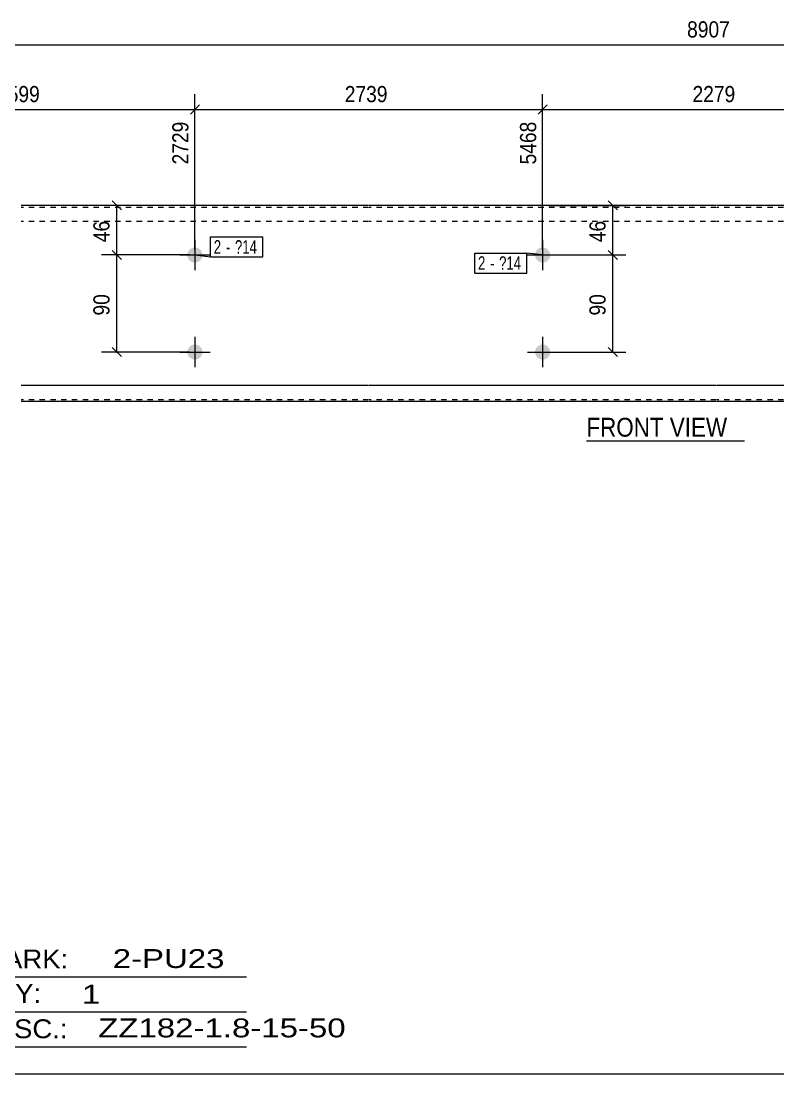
# Model space of a CAD drawing. Header units: millimetres. Extents: x 2 to 579, y 1 to 405.
# Drawn here: x 102.7 to 243.1, y 5 to 200.3 of the extents above; entities that cross this region are included whole.
import ezdxf

# ---------------------------------------------------------------- set-up
doc = ezdxf.new("R2010")
doc.units = ezdxf.units.MM
doc.linetypes.add('XKITLINE00', pattern=[0])
doc.linetypes.add('XKITLINE01', pattern=[4, 1, -1, 1, -1])
for name, color, linetype, lineweight in [('Bolt', 3, 'Continuous', 0), ('BoltMark', 7, 'Continuous', 0), ('Dimensions', 7, 'Continuous', 0), ('DrawingSheet', 5, 'Continuous', 0), ('OtherObjectType', 7, 'Continuous', 0), ('Part', 2, 'Continuous', 0)]:
    doc.layers.add(name, color=color, linetype=linetype, lineweight=lineweight)
doc.styles.add('ARIAL', font='ARIAL.TTF')
doc.styles.add('ARIAL_NARROW', font='ARIALN.TTF')

# ---------------------------------------------------------------- blocks, each defined once
blk = doc.blocks.new('*A1')
at = {"layer": 'Bolt'}
for points in [[(200.83, 156.88), (200.82, 156.84), (200.82, 156.81), (200.82, 156.77), (200.82, 156.74), (200.81, 156.7), (200.81, 156.67), (200.8, 156.64), (200.79, 156.6), (200.78, 156.57), (200.77, 156.54), (200.77, 156.5), (200.76, 156.47), (200.74, 156.44), (200.73, 156.41), (200.72, 156.37), (200.71, 156.34), (200.69, 156.31), (200.68, 156.28), (200.66, 156.25), (200.64, 156.22), (200.63, 156.19), (200.61, 156.16), (200.59, 156.13), (200.57, 156.1), (200.55, 156.08), (200.53, 156.05), (200.51, 156.02), (200.49, 156), (200.46, 155.97), (200.44, 155.94), (200.42, 155.92), (200.39, 155.9), (200.37, 155.87), (200.34, 155.85), (200.31, 155.83), (200.29, 155.81), (200.26, 155.79), (200.23, 155.77), (200.2, 155.75), (200.17, 155.73), (200.15, 155.71), (200.12, 155.69), (200.09, 155.68), (200.06, 155.66), (200.02, 155.64), (199.99, 155.63), (199.96, 155.62), (199.93, 155.6), (199.9, 155.59), (199.86, 155.58), (199.83, 155.57), (199.8, 155.56), (199.77, 155.55), (199.73, 155.54), (199.7, 155.54), (199.67, 155.53), (199.63, 155.53), (199.6, 155.52), (199.56, 155.52), (199.53, 155.51), (199.49, 155.51), (199.46, 155.51), (199.43, 155.51), (199.39, 155.51), (199.36, 155.51), (199.32, 155.51), (199.29, 155.52), (199.25, 155.52), (199.22, 155.53), (199.19, 155.53), (199.15, 155.54), (199.12, 155.54), (199.09, 155.55), (199.05, 155.56), (199.02, 155.57), (198.99, 155.58), (198.95, 155.59), (198.92, 155.6), (198.89, 155.62), (198.86, 155.63), (198.83, 155.64), (198.8, 155.66), (198.77, 155.68), (198.74, 155.69), (198.71, 155.71), (198.68, 155.73), (198.65, 155.75), (198.62, 155.77), (198.59, 155.79), (198.56, 155.81), (198.54, 155.83), (198.51, 155.85), (198.49, 155.87), (198.46, 155.9), (198.44, 155.92), (198.41, 155.94), (198.39, 155.97), (198.37, 156), (198.34, 156.02), (198.32, 156.05), (198.3, 156.08), (198.28, 156.1), (198.26, 156.13), (198.24, 156.16), (198.22, 156.19), (198.21, 156.22), (198.19, 156.25), (198.18, 156.28), (198.16, 156.31), (198.15, 156.34), (198.13, 156.37), (198.12, 156.41), (198.11, 156.44), (198.1, 156.47), (198.09, 156.5), (198.08, 156.54), (198.07, 156.57), (198.06, 156.6), (198.05, 156.64), (198.05, 156.67), (198.04, 156.7), (198.04, 156.74), (198.03, 156.77), (198.03, 156.81), (198.03, 156.84), (198.03, 156.88), (198.03, 156.91), (198.03, 156.94), (198.03, 156.98), (198.03, 157.01), (198.03, 157.05), (198.04, 157.08), (198.04, 157.12), (198.05, 157.15), (198.05, 157.18), (198.06, 157.22), (198.07, 157.25), (198.08, 157.28), (198.09, 157.32), (198.1, 157.35), (198.11, 157.38), (198.12, 157.41), (198.13, 157.45), (198.15, 157.48), (198.16, 157.51), (198.18, 157.54), (198.19, 157.57), (198.21, 157.6), (198.22, 157.63), (198.24, 157.66), (198.26, 157.69), (198.28, 157.72), (198.3, 157.74), (198.32, 157.77), (198.34, 157.8), (198.37, 157.82), (198.39, 157.85), (198.41, 157.88), (198.44, 157.9), (198.46, 157.92), (198.49, 157.95), (198.51, 157.97), (198.54, 157.99), (198.56, 158.01), (198.59, 158.03), (198.62, 158.05), (198.65, 158.07), (198.68, 158.09), (198.71, 158.11), (198.74, 158.13), (198.77, 158.14), (198.8, 158.16), (198.83, 158.18), (198.86, 158.19), (198.89, 158.2), (198.92, 158.22), (198.95, 158.23), (198.99, 158.24), (199.02, 158.25), (199.05, 158.26), (199.09, 158.27), (199.12, 158.28), (199.15, 158.28), (199.19, 158.29), (199.22, 158.29), (199.25, 158.3), (199.29, 158.3), (199.32, 158.31), (199.36, 158.31), (199.39, 158.31), (199.43, 158.31), (199.46, 158.31), (199.49, 158.31), (199.53, 158.31), (199.56, 158.3), (199.6, 158.3), (199.63, 158.29), (199.67, 158.29), (199.7, 158.28), (199.73, 158.28), (199.77, 158.27), (199.8, 158.26), (199.83, 158.25), (199.86, 158.24), (199.9, 158.23), (199.93, 158.22), (199.96, 158.2), (199.99, 158.19), (200.02, 158.18), (200.06, 158.16), (200.09, 158.14), (200.12, 158.13), (200.15, 158.11), (200.17, 158.09), (200.2, 158.07), (200.23, 158.05), (200.26, 158.03), (200.29, 158.01), (200.31, 157.99), (200.34, 157.97), (200.37, 157.95), (200.39, 157.92), (200.42, 157.9), (200.44, 157.88), (200.46, 157.85), (200.49, 157.82), (200.51, 157.8), (200.53, 157.77), (200.55, 157.74), (200.57, 157.72), (200.59, 157.69), (200.61, 157.66), (200.63, 157.63), (200.64, 157.6), (200.66, 157.57), (200.68, 157.54), (200.69, 157.51), (200.71, 157.48), (200.72, 157.45), (200.73, 157.41), (200.74, 157.38), (200.76, 157.35), (200.77, 157.32), (200.77, 157.28), (200.78, 157.25), (200.79, 157.22), (200.8, 157.18), (200.81, 157.15), (200.81, 157.12), (200.82, 157.08), (200.82, 157.05), (200.82, 157.01), (200.82, 156.98), (200.83, 156.94), (200.83, 156.91)], [(200.83, 138.88), (200.82, 138.84), (200.82, 138.81), (200.82, 138.77), (200.82, 138.74), (200.81, 138.7), (200.81, 138.67), (200.8, 138.64), (200.79, 138.6), (200.78, 138.57), (200.77, 138.54), (200.77, 138.5), (200.76, 138.47), (200.74, 138.44), (200.73, 138.41), (200.72, 138.37), (200.71, 138.34), (200.69, 138.31), (200.68, 138.28), (200.66, 138.25), (200.64, 138.22), (200.63, 138.19), (200.61, 138.16), (200.59, 138.13), (200.57, 138.1), (200.55, 138.08), (200.53, 138.05), (200.51, 138.02), (200.49, 138), (200.46, 137.97), (200.44, 137.94), (200.42, 137.92), (200.39, 137.9), (200.37, 137.87), (200.34, 137.85), (200.31, 137.83), (200.29, 137.81), (200.26, 137.79), (200.23, 137.77), (200.2, 137.75), (200.17, 137.73), (200.15, 137.71), (200.12, 137.69), (200.09, 137.68), (200.06, 137.66), (200.02, 137.64), (199.99, 137.63), (199.96, 137.62), (199.93, 137.6), (199.9, 137.59), (199.86, 137.58), (199.83, 137.57), (199.8, 137.56), (199.77, 137.55), (199.73, 137.54), (199.7, 137.54), (199.67, 137.53), (199.63, 137.53), (199.6, 137.52), (199.56, 137.52), (199.53, 137.51), (199.49, 137.51), (199.46, 137.51), (199.43, 137.51), (199.39, 137.51), (199.36, 137.51), (199.32, 137.51), (199.29, 137.52), (199.25, 137.52), (199.22, 137.53), (199.19, 137.53), (199.15, 137.54), (199.12, 137.54), (199.09, 137.55), (199.05, 137.56), (199.02, 137.57), (198.99, 137.58), (198.95, 137.59), (198.92, 137.6), (198.89, 137.62), (198.86, 137.63), (198.83, 137.64), (198.8, 137.66), (198.77, 137.68), (198.74, 137.69), (198.71, 137.71), (198.68, 137.73), (198.65, 137.75), (198.62, 137.77), (198.59, 137.79), (198.56, 137.81), (198.54, 137.83), (198.51, 137.85), (198.49, 137.87), (198.46, 137.9), (198.44, 137.92), (198.41, 137.94), (198.39, 137.97), (198.37, 138), (198.34, 138.02), (198.32, 138.05), (198.3, 138.08), (198.28, 138.1), (198.26, 138.13), (198.24, 138.16), (198.22, 138.19), (198.21, 138.22), (198.19, 138.25), (198.18, 138.28), (198.16, 138.31), (198.15, 138.34), (198.13, 138.37), (198.12, 138.41), (198.11, 138.44), (198.1, 138.47), (198.09, 138.5), (198.08, 138.54), (198.07, 138.57), (198.06, 138.6), (198.05, 138.64), (198.05, 138.67), (198.04, 138.7), (198.04, 138.74), (198.03, 138.77), (198.03, 138.81), (198.03, 138.84), (198.03, 138.88), (198.03, 138.91), (198.03, 138.94), (198.03, 138.98), (198.03, 139.01), (198.03, 139.05), (198.04, 139.08), (198.04, 139.12), (198.05, 139.15), (198.05, 139.18), (198.06, 139.22), (198.07, 139.25), (198.08, 139.28), (198.09, 139.32), (198.1, 139.35), (198.11, 139.38), (198.12, 139.41), (198.13, 139.45), (198.15, 139.48), (198.16, 139.51), (198.18, 139.54), (198.19, 139.57), (198.21, 139.6), (198.22, 139.63), (198.24, 139.66), (198.26, 139.69), (198.28, 139.72), (198.3, 139.74), (198.32, 139.77), (198.34, 139.8), (198.37, 139.82), (198.39, 139.85), (198.41, 139.88), (198.44, 139.9), (198.46, 139.92), (198.49, 139.95), (198.51, 139.97), (198.54, 139.99), (198.56, 140.01), (198.59, 140.03), (198.62, 140.05), (198.65, 140.07), (198.68, 140.09), (198.71, 140.11), (198.74, 140.13), (198.77, 140.14), (198.8, 140.16), (198.83, 140.18), (198.86, 140.19), (198.89, 140.2), (198.92, 140.22), (198.95, 140.23), (198.99, 140.24), (199.02, 140.25), (199.05, 140.26), (199.09, 140.27), (199.12, 140.28), (199.15, 140.28), (199.19, 140.29), (199.22, 140.29), (199.25, 140.3), (199.29, 140.3), (199.32, 140.31), (199.36, 140.31), (199.39, 140.31), (199.43, 140.31), (199.46, 140.31), (199.49, 140.31), (199.53, 140.31), (199.56, 140.3), (199.6, 140.3), (199.63, 140.29), (199.67, 140.29), (199.7, 140.28), (199.73, 140.28), (199.77, 140.27), (199.8, 140.26), (199.83, 140.25), (199.86, 140.24), (199.9, 140.23), (199.93, 140.22), (199.96, 140.2), (199.99, 140.19), (200.02, 140.18), (200.06, 140.16), (200.09, 140.14), (200.12, 140.13), (200.15, 140.11), (200.17, 140.09), (200.2, 140.07), (200.23, 140.05), (200.26, 140.03), (200.29, 140.01), (200.31, 139.99), (200.34, 139.97), (200.37, 139.95), (200.39, 139.92), (200.42, 139.9), (200.44, 139.88), (200.46, 139.85), (200.49, 139.82), (200.51, 139.8), (200.53, 139.77), (200.55, 139.74), (200.57, 139.72), (200.59, 139.69), (200.61, 139.66), (200.63, 139.63), (200.64, 139.6), (200.66, 139.57), (200.68, 139.54), (200.69, 139.51), (200.71, 139.48), (200.72, 139.45), (200.73, 139.41), (200.74, 139.38), (200.76, 139.35), (200.77, 139.32), (200.77, 139.28), (200.78, 139.25), (200.79, 139.22), (200.8, 139.18), (200.81, 139.15), (200.81, 139.12), (200.82, 139.08), (200.82, 139.05), (200.82, 139.01), (200.82, 138.98), (200.83, 138.94), (200.83, 138.91)]]:
    blk.add_hatch(color=3, dxfattribs=at).paths.add_polyline_path(points, flags=17)
at = {"layer": 'Bolt', "color": 3, "linetype": 'XKITLINE00', "lineweight": 0}
for p, q in [((199.43, 159.71), (199.43, 154.11)), ((196.63, 156.91), (202.23, 156.91)), ((199.43, 141.71), (199.43, 136.11)), ((196.63, 138.91), (202.23, 138.91))]:
    blk.add_line(p, q, dxfattribs=at)
blk = doc.blocks.new('*A2')
at = {"layer": 'Bolt'}
for points in [[(136.34, 156.88), (136.34, 156.84), (136.33, 156.81), (136.33, 156.77), (136.33, 156.74), (136.32, 156.7), (136.32, 156.67), (136.31, 156.64), (136.3, 156.6), (136.3, 156.57), (136.29, 156.54), (136.28, 156.5), (136.27, 156.47), (136.26, 156.44), (136.24, 156.41), (136.23, 156.37), (136.22, 156.34), (136.2, 156.31), (136.19, 156.28), (136.17, 156.25), (136.16, 156.22), (136.14, 156.19), (136.12, 156.16), (136.1, 156.13), (136.08, 156.1), (136.06, 156.08), (136.04, 156.05), (136.02, 156.02), (136, 156), (135.98, 155.97), (135.95, 155.94), (135.93, 155.92), (135.9, 155.9), (135.88, 155.87), (135.85, 155.85), (135.83, 155.83), (135.8, 155.81), (135.77, 155.79), (135.74, 155.77), (135.72, 155.75), (135.69, 155.73), (135.66, 155.71), (135.63, 155.69), (135.6, 155.68), (135.57, 155.66), (135.54, 155.64), (135.51, 155.63), (135.47, 155.62), (135.44, 155.6), (135.41, 155.59), (135.38, 155.58), (135.34, 155.57), (135.31, 155.56), (135.28, 155.55), (135.24, 155.54), (135.21, 155.54), (135.18, 155.53), (135.14, 155.53), (135.11, 155.52), (135.08, 155.52), (135.04, 155.51), (135.01, 155.51), (134.97, 155.51), (134.94, 155.51), (134.9, 155.51), (134.87, 155.51), (134.83, 155.51), (134.8, 155.52), (134.77, 155.52), (134.73, 155.53), (134.7, 155.53), (134.66, 155.54), (134.63, 155.54), (134.6, 155.55), (134.56, 155.56), (134.53, 155.57), (134.5, 155.58), (134.47, 155.59), (134.43, 155.6), (134.4, 155.62), (134.37, 155.63), (134.34, 155.64), (134.31, 155.66), (134.28, 155.68), (134.25, 155.69), (134.22, 155.71), (134.19, 155.73), (134.16, 155.75), (134.13, 155.77), (134.1, 155.79), (134.08, 155.81), (134.05, 155.83), (134.02, 155.85), (134, 155.87), (133.97, 155.9), (133.95, 155.92), (133.92, 155.94), (133.9, 155.97), (133.88, 156), (133.86, 156.02), (133.83, 156.05), (133.81, 156.08), (133.79, 156.1), (133.77, 156.13), (133.76, 156.16), (133.74, 156.19), (133.72, 156.22), (133.7, 156.25), (133.69, 156.28), (133.67, 156.31), (133.66, 156.34), (133.64, 156.37), (133.63, 156.41), (133.62, 156.44), (133.61, 156.47), (133.6, 156.5), (133.59, 156.54), (133.58, 156.57), (133.57, 156.6), (133.56, 156.64), (133.56, 156.67), (133.55, 156.7), (133.55, 156.74), (133.54, 156.77), (133.54, 156.81), (133.54, 156.84), (133.54, 156.88), (133.54, 156.91), (133.54, 156.94), (133.54, 156.98), (133.54, 157.01), (133.54, 157.05), (133.55, 157.08), (133.55, 157.12), (133.56, 157.15), (133.56, 157.18), (133.57, 157.22), (133.58, 157.25), (133.59, 157.28), (133.6, 157.32), (133.61, 157.35), (133.62, 157.38), (133.63, 157.41), (133.64, 157.45), (133.66, 157.48), (133.67, 157.51), (133.69, 157.54), (133.7, 157.57), (133.72, 157.6), (133.74, 157.63), (133.76, 157.66), (133.77, 157.69), (133.79, 157.72), (133.81, 157.74), (133.83, 157.77), (133.86, 157.8), (133.88, 157.82), (133.9, 157.85), (133.92, 157.88), (133.95, 157.9), (133.97, 157.92), (134, 157.95), (134.02, 157.97), (134.05, 157.99), (134.08, 158.01), (134.1, 158.03), (134.13, 158.05), (134.16, 158.07), (134.19, 158.09), (134.22, 158.11), (134.25, 158.13), (134.28, 158.14), (134.31, 158.16), (134.34, 158.18), (134.37, 158.19), (134.4, 158.2), (134.43, 158.22), (134.47, 158.23), (134.5, 158.24), (134.53, 158.25), (134.56, 158.26), (134.6, 158.27), (134.63, 158.28), (134.66, 158.28), (134.7, 158.29), (134.73, 158.29), (134.77, 158.3), (134.8, 158.3), (134.83, 158.31), (134.87, 158.31), (134.9, 158.31), (134.94, 158.31), (134.97, 158.31), (135.01, 158.31), (135.04, 158.31), (135.08, 158.3), (135.11, 158.3), (135.14, 158.29), (135.18, 158.29), (135.21, 158.28), (135.24, 158.28), (135.28, 158.27), (135.31, 158.26), (135.34, 158.25), (135.38, 158.24), (135.41, 158.23), (135.44, 158.22), (135.47, 158.2), (135.51, 158.19), (135.54, 158.18), (135.57, 158.16), (135.6, 158.14), (135.63, 158.13), (135.66, 158.11), (135.69, 158.09), (135.72, 158.07), (135.74, 158.05), (135.77, 158.03), (135.8, 158.01), (135.83, 157.99), (135.85, 157.97), (135.88, 157.95), (135.9, 157.92), (135.93, 157.9), (135.95, 157.88), (135.98, 157.85), (136, 157.82), (136.02, 157.8), (136.04, 157.77), (136.06, 157.74), (136.08, 157.72), (136.1, 157.69), (136.12, 157.66), (136.14, 157.63), (136.16, 157.6), (136.17, 157.57), (136.19, 157.54), (136.2, 157.51), (136.22, 157.48), (136.23, 157.45), (136.24, 157.41), (136.26, 157.38), (136.27, 157.35), (136.28, 157.32), (136.29, 157.28), (136.3, 157.25), (136.3, 157.22), (136.31, 157.18), (136.32, 157.15), (136.32, 157.12), (136.33, 157.08), (136.33, 157.05), (136.33, 157.01), (136.34, 156.98), (136.34, 156.94), (136.34, 156.91)], [(136.34, 138.88), (136.34, 138.84), (136.33, 138.81), (136.33, 138.77), (136.33, 138.74), (136.32, 138.7), (136.32, 138.67), (136.31, 138.64), (136.3, 138.6), (136.3, 138.57), (136.29, 138.54), (136.28, 138.5), (136.27, 138.47), (136.26, 138.44), (136.24, 138.41), (136.23, 138.37), (136.22, 138.34), (136.2, 138.31), (136.19, 138.28), (136.17, 138.25), (136.16, 138.22), (136.14, 138.19), (136.12, 138.16), (136.1, 138.13), (136.08, 138.1), (136.06, 138.08), (136.04, 138.05), (136.02, 138.02), (136, 138), (135.98, 137.97), (135.95, 137.94), (135.93, 137.92), (135.9, 137.9), (135.88, 137.87), (135.85, 137.85), (135.83, 137.83), (135.8, 137.81), (135.77, 137.79), (135.74, 137.77), (135.72, 137.75), (135.69, 137.73), (135.66, 137.71), (135.63, 137.69), (135.6, 137.68), (135.57, 137.66), (135.54, 137.64), (135.51, 137.63), (135.47, 137.62), (135.44, 137.6), (135.41, 137.59), (135.38, 137.58), (135.34, 137.57), (135.31, 137.56), (135.28, 137.55), (135.24, 137.54), (135.21, 137.54), (135.18, 137.53), (135.14, 137.53), (135.11, 137.52), (135.08, 137.52), (135.04, 137.51), (135.01, 137.51), (134.97, 137.51), (134.94, 137.51), (134.9, 137.51), (134.87, 137.51), (134.83, 137.51), (134.8, 137.52), (134.77, 137.52), (134.73, 137.53), (134.7, 137.53), (134.66, 137.54), (134.63, 137.54), (134.6, 137.55), (134.56, 137.56), (134.53, 137.57), (134.5, 137.58), (134.47, 137.59), (134.43, 137.6), (134.4, 137.62), (134.37, 137.63), (134.34, 137.64), (134.31, 137.66), (134.28, 137.68), (134.25, 137.69), (134.22, 137.71), (134.19, 137.73), (134.16, 137.75), (134.13, 137.77), (134.1, 137.79), (134.08, 137.81), (134.05, 137.83), (134.02, 137.85), (134, 137.87), (133.97, 137.9), (133.95, 137.92), (133.92, 137.94), (133.9, 137.97), (133.88, 138), (133.86, 138.02), (133.83, 138.05), (133.81, 138.08), (133.79, 138.1), (133.77, 138.13), (133.76, 138.16), (133.74, 138.19), (133.72, 138.22), (133.7, 138.25), (133.69, 138.28), (133.67, 138.31), (133.66, 138.34), (133.64, 138.37), (133.63, 138.41), (133.62, 138.44), (133.61, 138.47), (133.6, 138.5), (133.59, 138.54), (133.58, 138.57), (133.57, 138.6), (133.56, 138.64), (133.56, 138.67), (133.55, 138.7), (133.55, 138.74), (133.54, 138.77), (133.54, 138.81), (133.54, 138.84), (133.54, 138.88), (133.54, 138.91), (133.54, 138.94), (133.54, 138.98), (133.54, 139.01), (133.54, 139.05), (133.55, 139.08), (133.55, 139.12), (133.56, 139.15), (133.56, 139.18), (133.57, 139.22), (133.58, 139.25), (133.59, 139.28), (133.6, 139.32), (133.61, 139.35), (133.62, 139.38), (133.63, 139.41), (133.64, 139.45), (133.66, 139.48), (133.67, 139.51), (133.69, 139.54), (133.7, 139.57), (133.72, 139.6), (133.74, 139.63), (133.76, 139.66), (133.77, 139.69), (133.79, 139.72), (133.81, 139.74), (133.83, 139.77), (133.86, 139.8), (133.88, 139.82), (133.9, 139.85), (133.92, 139.88), (133.95, 139.9), (133.97, 139.92), (134, 139.95), (134.02, 139.97), (134.05, 139.99), (134.08, 140.01), (134.1, 140.03), (134.13, 140.05), (134.16, 140.07), (134.19, 140.09), (134.22, 140.11), (134.25, 140.13), (134.28, 140.14), (134.31, 140.16), (134.34, 140.18), (134.37, 140.19), (134.4, 140.2), (134.43, 140.22), (134.47, 140.23), (134.5, 140.24), (134.53, 140.25), (134.56, 140.26), (134.6, 140.27), (134.63, 140.28), (134.66, 140.28), (134.7, 140.29), (134.73, 140.29), (134.77, 140.3), (134.8, 140.3), (134.83, 140.31), (134.87, 140.31), (134.9, 140.31), (134.94, 140.31), (134.97, 140.31), (135.01, 140.31), (135.04, 140.31), (135.08, 140.3), (135.11, 140.3), (135.14, 140.29), (135.18, 140.29), (135.21, 140.28), (135.24, 140.28), (135.28, 140.27), (135.31, 140.26), (135.34, 140.25), (135.38, 140.24), (135.41, 140.23), (135.44, 140.22), (135.47, 140.2), (135.51, 140.19), (135.54, 140.18), (135.57, 140.16), (135.6, 140.14), (135.63, 140.13), (135.66, 140.11), (135.69, 140.09), (135.72, 140.07), (135.74, 140.05), (135.77, 140.03), (135.8, 140.01), (135.83, 139.99), (135.85, 139.97), (135.88, 139.95), (135.9, 139.92), (135.93, 139.9), (135.95, 139.88), (135.98, 139.85), (136, 139.82), (136.02, 139.8), (136.04, 139.77), (136.06, 139.74), (136.08, 139.72), (136.1, 139.69), (136.12, 139.66), (136.14, 139.63), (136.16, 139.6), (136.17, 139.57), (136.19, 139.54), (136.2, 139.51), (136.22, 139.48), (136.23, 139.45), (136.24, 139.41), (136.26, 139.38), (136.27, 139.35), (136.28, 139.32), (136.29, 139.28), (136.3, 139.25), (136.3, 139.22), (136.31, 139.18), (136.32, 139.15), (136.32, 139.12), (136.33, 139.08), (136.33, 139.05), (136.33, 139.01), (136.34, 138.98), (136.34, 138.94), (136.34, 138.91)]]:
    blk.add_hatch(color=3, dxfattribs=at).paths.add_polyline_path(points, flags=17)
at = {"layer": 'Bolt', "color": 3, "linetype": 'XKITLINE00', "lineweight": 0}
for p, q in [((134.94, 159.71), (134.94, 154.11)), ((132.14, 156.91), (137.74, 156.91)), ((134.94, 141.71), (134.94, 136.11)), ((132.14, 138.91), (137.74, 138.91))]:
    blk.add_line(p, q, dxfattribs=at)
blk = doc.blocks.new('*A6')
at = {"layer": 'Part', "color": 2, "linetype": 'XKITLINE00', "lineweight": 0}
for p, q in [((167.13, 166.11), (102.74, 166.11)), ((231.62, 166.11), (167.23, 166.11)), ((296.11, 166.11), (231.72, 166.11)), ((167.13, 132.71), (102.74, 132.71)), ((231.62, 132.71), (167.23, 132.71)), ((296.11, 132.71), (231.72, 132.71)), ((167.13, 129.71), (102.74, 129.71)), ((231.62, 129.71), (167.23, 129.71)), ((296.11, 129.71), (231.72, 129.71))]:
    blk.add_line(p, q, dxfattribs=at)
at = {"layer": 'Part', "color": 7, "linetype": 'XKITLINE01', "lineweight": 0}
for p, q in [((167.13, 165.75), (102.74, 165.75)), ((231.62, 165.75), (167.23, 165.75)), ((296.11, 165.75), (231.72, 165.75)), ((167.13, 163.11), (102.74, 163.11)), ((231.62, 163.11), (167.23, 163.11)), ((296.11, 163.11), (231.72, 163.11)), ((167.13, 130.07), (102.74, 130.07)), ((231.62, 130.07), (167.23, 130.07)), ((296.11, 130.07), (231.72, 130.07))]:
    blk.add_line(p, q, dxfattribs=at)
blk = doc.blocks.new('*A13')
at = {"layer": 'DrawingSheet', "color": 5, "linetype": 'XKITLINE00', "lineweight": 0}
blk.add_line((5, 5), (579, 5), dxfattribs=at)
blk = doc.blocks.new('*A17')
at = {"layer": 'OtherObjectType', "color": 6, "linetype": 'XKITLINE00', "lineweight": 0}
for p, q in [((94.5, 23), (144.5, 23)), ((94.5, 16.5), (144.5, 16.5)), ((94.5, 10), (144.5, 10))]:
    blk.add_line(p, q, dxfattribs=at)
at = {"layer": 'OtherObjectType', "color": 6, "style": 'ARIAL_NARROW'}
for s, width, p in [('MARK:', 1.275, (95.27, 24.58)), ('2-PU23', 1.525501, (119.69, 24.65)), ('QTY:', 1.275, (94.5, 18.19)), ('1', 1.525501, (113.99, 18.05)), ('DESC.:', 1.275, (94.29, 11.63)), ('ZZ182-1.8-15-50', 1.525501, (117, 11.79))]:
    blk.add_text(s, height=3.5, dxfattribs=dict(at, width=width)).set_placement(p)
blk = doc.blocks.new('*A25')
at = {"layer": 'Dimensions', "color": 7, "linetype": 'XKITLINE00', "lineweight": 0}
for p, q in [((200.43, 156.91), (214.85, 156.91)), ((211.6, 157.76), (213.3, 156.06)), ((212.45, 138.91), (212.45, 156.91)), ((200.43, 138.91), (214.85, 138.91)), ((211.6, 139.76), (213.3, 138.06))]:
    blk.add_line(p, q, dxfattribs=at)
at = {"layer": 'Dimensions', "color": 3}
for p in [(212.45, 156.91), (212.45, 138.91)]:
    blk.add_point(p, dxfattribs=at)
at = {"layer": 'Dimensions', "color": 3, "style": 'ARIAL', "width": 0.85}
blk.add_text('90', height=3, rotation=90.0002, dxfattribs=at).set_placement((211.1, 145.68))
blk = doc.blocks.new('*A26')
at = {"layer": 'Dimensions', "color": 7, "linetype": 'XKITLINE00', "lineweight": 0}
for p, q in [((200.43, 166.11), (214.85, 166.11)), ((211.6, 166.96), (213.3, 165.26)), ((212.45, 156.91), (212.45, 166.11)), ((200.43, 156.91), (214.85, 156.91)), ((211.6, 157.76), (213.3, 156.06))]:
    blk.add_line(p, q, dxfattribs=at)
at = {"layer": 'Dimensions', "color": 3}
for p in [(212.45, 166.11), (212.45, 156.91)]:
    blk.add_point(p, dxfattribs=at)
at = {"layer": 'Dimensions', "color": 3, "style": 'ARIAL', "width": 0.85}
blk.add_text('46', height=3, rotation=90.0002, dxfattribs=at).set_placement((211.1, 159.28))
blk = doc.blocks.new('*A27')
at = {"layer": 'Dimensions', "color": 7, "linetype": 'XKITLINE00', "lineweight": 0}
for p, q in [((133.94, 156.91), (117.6, 156.91)), ((119.6, 157.76), (121.3, 156.06)), ((120.45, 138.91), (120.45, 156.91)), ((133.94, 138.91), (117.6, 138.91)), ((119.6, 139.76), (121.3, 138.06))]:
    blk.add_line(p, q, dxfattribs=at)
at = {"layer": 'Dimensions', "color": 3}
for p in [(120.45, 156.91), (120.45, 138.91)]:
    blk.add_point(p, dxfattribs=at)
at = {"layer": 'Dimensions', "color": 3, "style": 'ARIAL', "width": 0.85}
blk.add_text('90', height=3, rotation=90.0002, dxfattribs=at).set_placement((119.1, 145.68))
blk = doc.blocks.new('*A28')
at = {"layer": 'Dimensions', "color": 7, "linetype": 'XKITLINE00', "lineweight": 0}
for p, q in [((133.94, 166.11), (117.6, 166.11)), ((119.6, 166.96), (121.3, 165.26)), ((120.45, 156.91), (120.45, 166.11)), ((133.94, 156.91), (117.6, 156.91)), ((119.6, 157.76), (121.3, 156.06))]:
    blk.add_line(p, q, dxfattribs=at)
at = {"layer": 'Dimensions', "color": 3}
for p in [(120.45, 166.11), (120.45, 156.91)]:
    blk.add_point(p, dxfattribs=at)
at = {"layer": 'Dimensions', "color": 3, "style": 'ARIAL', "width": 0.85}
blk.add_text('46', height=3, rotation=90.0002, dxfattribs=at).set_placement((119.1, 159.28))
blk = doc.blocks.new('*A29')
at = {"layer": 'Dimensions', "color": 7, "linetype": 'XKITLINE00', "lineweight": 0}
blk.add_line((44.45, 195.91), (416.89, 195.91), dxfattribs=at)
at = {"layer": 'Dimensions', "color": 3, "style": 'ARIAL', "width": 0.85}
blk.add_text('8907', height=3, dxfattribs=at).set_placement((226.22, 197.26))
blk = doc.blocks.new('*A32')
at = {"layer": 'Dimensions', "color": 7, "linetype": 'XKITLINE00', "lineweight": 0}
for p, q in [((70.45, 157.91), (70.45, 186.76)), ((134.94, 157.91), (134.94, 186.76)), ((71.3, 184.76), (69.6, 183.06)), ((70.45, 183.91), (134.94, 183.91)), ((135.79, 184.76), (134.09, 183.06))]:
    blk.add_line(p, q, dxfattribs=at)
at = {"layer": 'Dimensions', "color": 3}
for p in [(70.45, 183.91), (134.94, 183.91)]:
    blk.add_point(p, dxfattribs=at)
at = {"layer": 'Dimensions', "color": 3, "style": 'ARIAL', "width": 0.85}
blk.add_text('2599', height=3, dxfattribs=at).set_placement((98.24, 185.26))
blk.add_text('2729', height=3, rotation=90.0002, dxfattribs=at).set_placement((133.74, 173.71))
blk = doc.blocks.new('*A33')
at = {"layer": 'Dimensions', "color": 7, "linetype": 'XKITLINE00', "lineweight": 0}
for p, q in [((134.94, 157.91), (134.94, 186.76)), ((199.43, 157.91), (199.43, 186.76)), ((135.79, 184.76), (134.09, 183.06)), ((134.94, 183.91), (199.43, 183.91)), ((200.27, 184.76), (198.58, 183.06))]:
    blk.add_line(p, q, dxfattribs=at)
at = {"layer": 'Dimensions', "color": 3}
for p in [(134.94, 183.91), (199.43, 183.91)]:
    blk.add_point(p, dxfattribs=at)
at = {"layer": 'Dimensions', "color": 3, "style": 'ARIAL', "width": 0.85}
blk.add_text('2739', height=3, dxfattribs=at).set_placement((162.73, 185.26))
blk.add_text('5468', height=3, rotation=90.0002, dxfattribs=at).set_placement((198.23, 173.71))
blk = doc.blocks.new('*A34')
at = {"layer": 'Dimensions', "color": 7, "linetype": 'XKITLINE00', "lineweight": 0}
for p, q in [((199.43, 157.91), (199.43, 186.76)), ((263.91, 157.91), (263.91, 186.76)), ((200.27, 184.76), (198.58, 183.06)), ((199.43, 183.91), (263.91, 183.91)), ((264.76, 184.76), (263.07, 183.06))]:
    blk.add_line(p, q, dxfattribs=at)
at = {"layer": 'Dimensions', "color": 3}
for p in [(199.43, 183.91), (263.91, 183.91)]:
    blk.add_point(p, dxfattribs=at)
at = {"layer": 'Dimensions', "color": 3, "style": 'ARIAL', "width": 0.85}
blk.add_text('2279', height=3, dxfattribs=at).set_placement((227.22, 185.26))
blk.add_text('7747', height=3, rotation=90.0002, dxfattribs=at).set_placement((262.71, 173.71))
blk = doc.blocks.new('*A41')
at = {"layer": 'BoltMark', "color": 7, "linetype": 'XKITLINE00', "lineweight": 0}
for p, q in [((137.84, 160.26), (147.53, 160.26)), ((137.84, 156.56), (137.84, 160.26)), ((147.53, 156.56), (147.53, 160.26)), ((134.94, 156.91), (137.84, 156.56)), ((137.84, 156.56), (147.53, 156.56))]:
    blk.add_line(p, q, dxfattribs=at)
at = {"layer": 'BoltMark', "color": 3, "style": 'ARIAL_NARROW', "width": 0.85}
for s, p in [('2', (138.44, 157.16)), ('-', (140.71, 157.16)), ('?14', (142.37, 157.16))]:
    blk.add_text(s, height=2.5, dxfattribs=at).set_placement(p)
blk = doc.blocks.new('*A42')
at = {"layer": 'BoltMark', "color": 7, "linetype": 'XKITLINE00', "lineweight": 0}
for p, q in [((186.84, 157.26), (196.52, 157.26)), ((186.84, 153.56), (186.84, 157.26)), ((196.52, 153.56), (196.52, 157.26)), ((199.43, 156.91), (196.52, 157.26)), ((186.84, 153.56), (196.52, 153.56))]:
    blk.add_line(p, q, dxfattribs=at)
at = {"layer": 'BoltMark', "color": 3, "style": 'ARIAL_NARROW', "width": 0.85}
for s, p in [('2', (187.44, 154.16)), ('?14', (191.36, 154.16)), ('-', (189.71, 154.16))]:
    blk.add_text(s, height=2.5, dxfattribs=at).set_placement(p)
blk = doc.blocks.new('*A44')
at = {"layer": 'OtherObjectType', "color": 7, "linetype": 'XKITLINE00', "lineweight": 0}
blk.add_line((207.55, 122.46), (236.84, 122.46), dxfattribs=at)
at = {"layer": 'OtherObjectType', "color": 7, "style": 'ARIAL', "width": 0.85}
blk.add_text('FRONT VIEW', height=3.5, dxfattribs=at).set_placement((207.55, 123.21))

msp = doc.modelspace()

# ---------------------------------------------------------------- block references
at = {"lineweight": 0}
for name in ['*A13', '*A29', '*A32', '*A33', '*A34', '*A28', '*A26', '*A41', '*A2', '*A1', '*A27', '*A42', '*A25', '*A44', '*A17']:
    msp.add_blockref(name, (0, 0), dxfattribs=at)
at = {"layer": 'Part', "lineweight": 0}
msp.add_blockref('*A6', (0, 0), dxfattribs=at)

doc.saveas('drawing.dxf')
